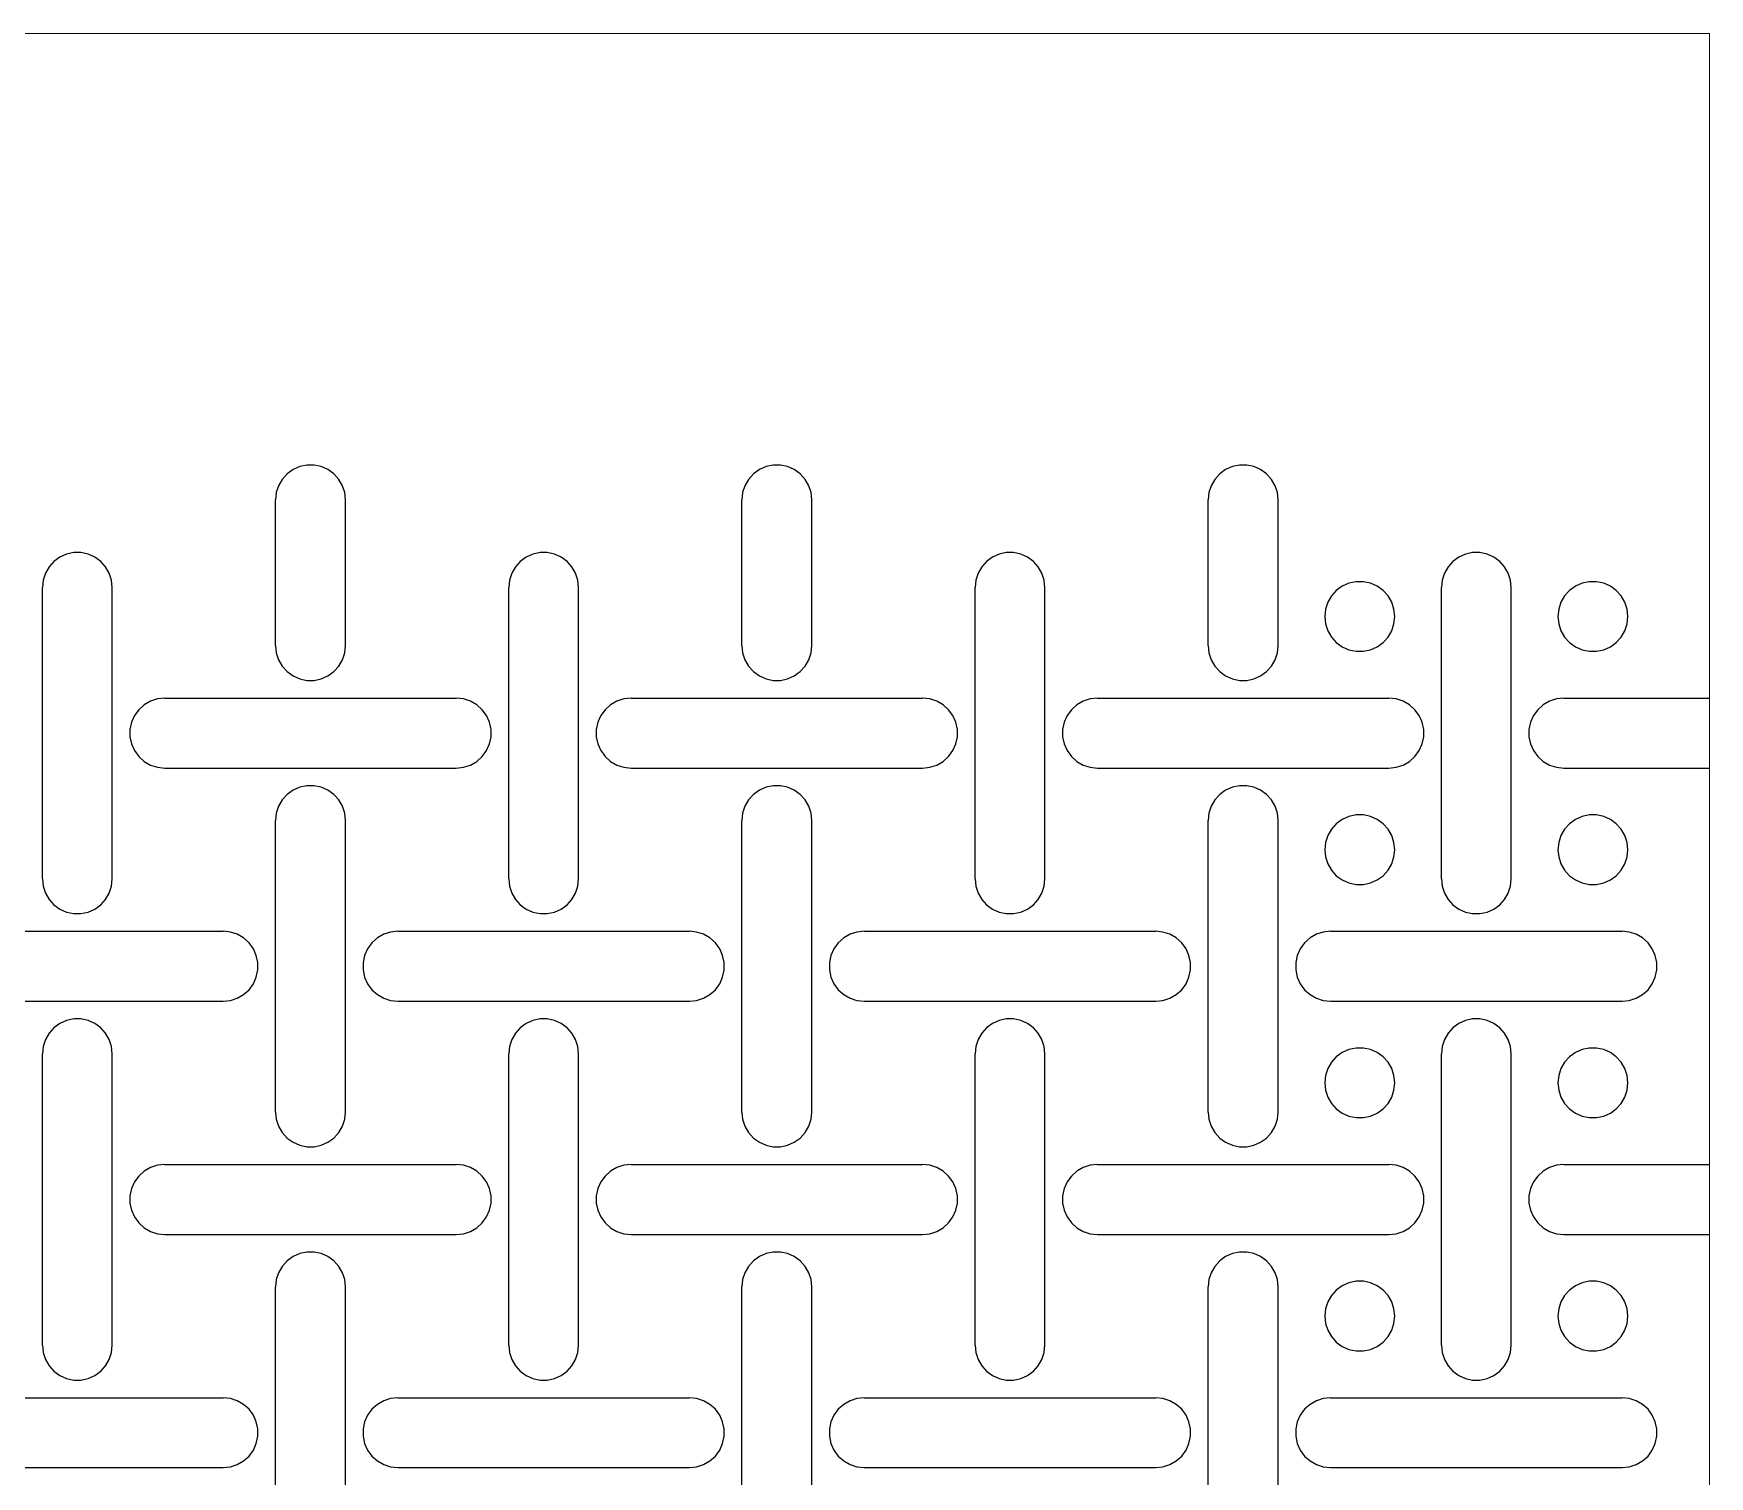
# Model space of a CAD drawing. Header units: metres. Extents: x 0 to 140, y -20 to 220.
# Drawn here: x 68.1 to 140, y 158.1 to 220 of the extents above; entities that cross this region are included whole.
import ezdxf

# ---------------------------------------------------------------- set-up
doc = ezdxf.new("R2010")
doc.units = ezdxf.units.M

msp = doc.modelspace()

# ---------------------------------------------------------------- linework, layer by layer
at = {"lineweight": 0}
for p in [(0, 220), (140, -20)]:
    msp.add_line(p, (140, 220), dxfattribs=at)
for p, q in [((79.25, 201.299), (78.996, 201.115)), ((79.536, 201.427), (79.25, 201.299)), ((79.843, 201.492), (79.536, 201.427)), ((80.157, 201.492), (79.843, 201.492)), ((80.464, 201.427), (80.157, 201.492)), ((80.75, 201.299), (80.464, 201.427)), ((81.004, 201.115), (80.75, 201.299)), ((99.25, 201.299), (98.996, 201.115)), ((99.536, 201.427), (99.25, 201.299)), ((99.843, 201.492), (99.536, 201.427)), ((100.157, 201.492), (99.843, 201.492)), ((100.464, 201.427), (100.157, 201.492)), ((100.75, 201.299), (100.464, 201.427)), ((101.004, 201.115), (100.75, 201.299)), ((119.25, 201.299), (118.996, 201.115)), ((119.536, 201.427), (119.25, 201.299)), ((119.843, 201.492), (119.536, 201.427)), ((120.157, 201.492), (119.843, 201.492)), ((120.464, 201.427), (120.157, 201.492)), ((120.75, 201.299), (120.464, 201.427)), ((121.004, 201.115), (120.75, 201.299)), ((78.63, 200.61), (78.533, 200.312)), ((78.786, 200.882), (78.63, 200.61)), ((78.996, 201.115), (78.786, 200.882)), ((81.214, 200.882), (81.004, 201.115)), ((81.37, 200.61), (81.214, 200.882)), ((81.467, 200.312), (81.37, 200.61)), ((98.63, 200.61), (98.533, 200.312)), ((98.786, 200.882), (98.63, 200.61)), ((98.996, 201.115), (98.786, 200.882)), ((101.214, 200.882), (101.004, 201.115)), ((101.37, 200.61), (101.214, 200.882)), ((101.467, 200.312), (101.37, 200.61)), ((118.63, 200.61), (118.533, 200.312)), ((118.786, 200.882), (118.63, 200.61)), ((118.996, 201.115), (118.786, 200.882)), ((121.214, 200.882), (121.004, 201.115)), ((121.37, 200.61), (121.214, 200.882)), ((121.467, 200.312), (121.37, 200.61)), ((78.533, 200.312), (78.5, 200)), ((78.5, 193.75), (78.5, 200)), ((81.5, 200), (81.467, 200.312)), ((81.5, 193.75), (81.5, 200)), ((98.533, 200.312), (98.5, 200)), ((98.5, 193.75), (98.5, 200)), ((101.5, 200), (101.467, 200.312)), ((101.5, 193.75), (101.5, 200)), ((118.533, 200.312), (118.5, 200)), ((118.5, 193.75), (118.5, 200)), ((121.5, 200), (121.467, 200.312)), ((121.5, 193.75), (121.5, 200)), ((69.536, 197.677), (69.25, 197.549)), ((69.843, 197.742), (69.536, 197.677)), ((70.157, 197.742), (69.843, 197.742)), ((70.464, 197.677), (70.157, 197.742)), ((70.75, 197.549), (70.464, 197.677)), ((89.536, 197.677), (89.25, 197.549)), ((89.843, 197.742), (89.536, 197.677)), ((90.157, 197.742), (89.843, 197.742)), ((90.464, 197.677), (90.157, 197.742)), ((90.75, 197.549), (90.464, 197.677)), ((109.536, 197.677), (109.25, 197.549)), ((109.843, 197.742), (109.536, 197.677)), ((110.157, 197.742), (109.843, 197.742)), ((110.464, 197.677), (110.157, 197.742)), ((110.75, 197.549), (110.464, 197.677)), ((129.536, 197.677), (129.25, 197.549)), ((129.843, 197.742), (129.536, 197.677)), ((130.157, 197.742), (129.843, 197.742)), ((130.464, 197.677), (130.157, 197.742)), ((130.75, 197.549), (130.464, 197.677)), ((68.786, 197.132), (68.63, 196.86)), ((68.996, 197.365), (68.786, 197.132)), ((69.25, 197.549), (68.996, 197.365)), ((71.004, 197.365), (70.75, 197.549)), ((71.214, 197.132), (71.004, 197.365)), ((71.37, 196.86), (71.214, 197.132)), ((88.786, 197.132), (88.63, 196.86)), ((88.996, 197.365), (88.786, 197.132)), ((89.25, 197.549), (88.996, 197.365)), ((91.004, 197.365), (90.75, 197.549)), ((91.214, 197.132), (91.004, 197.365)), ((91.37, 196.86), (91.214, 197.132)), ((108.786, 197.132), (108.63, 196.86)), ((108.996, 197.365), (108.786, 197.132)), ((109.25, 197.549), (108.996, 197.365)), ((111.004, 197.365), (110.75, 197.549)), ((111.214, 197.132), (111.004, 197.365)), ((111.37, 196.86), (111.214, 197.132)), ((128.786, 197.132), (128.63, 196.86)), ((128.996, 197.365), (128.786, 197.132)), ((129.25, 197.549), (128.996, 197.365)), ((131.004, 197.365), (130.75, 197.549)), ((131.214, 197.132), (131.004, 197.365)), ((131.37, 196.86), (131.214, 197.132)), ((68.533, 196.562), (68.5, 196.25)), ((68.5, 183.75), (68.5, 196.25)), ((68.63, 196.86), (68.533, 196.562)), ((71.467, 196.562), (71.37, 196.86)), ((71.5, 196.25), (71.467, 196.562)), ((71.5, 183.75), (71.5, 196.25)), ((88.533, 196.562), (88.5, 196.25)), ((88.5, 183.75), (88.5, 196.25)), ((88.63, 196.86), (88.533, 196.562)), ((91.467, 196.562), (91.37, 196.86)), ((91.5, 196.25), (91.467, 196.562)), ((91.5, 183.75), (91.5, 196.25)), ((108.533, 196.562), (108.5, 196.25)), ((108.5, 183.75), (108.5, 196.25)), ((108.63, 196.86), (108.533, 196.562)), ((111.467, 196.562), (111.37, 196.86)), ((111.5, 196.25), (111.467, 196.562)), ((111.5, 183.75), (111.5, 196.25)), ((124.25, 196.299), (123.996, 196.115)), ((124.536, 196.427), (124.25, 196.299)), ((124.843, 196.492), (124.536, 196.427)), ((125.157, 196.492), (124.843, 196.492)), ((125.464, 196.427), (125.157, 196.492)), ((125.75, 196.299), (125.464, 196.427)), ((126.004, 196.115), (125.75, 196.299)), ((128.533, 196.562), (128.5, 196.25)), ((128.5, 183.75), (128.5, 196.25)), ((128.63, 196.86), (128.533, 196.562)), ((131.467, 196.562), (131.37, 196.86)), ((131.5, 196.25), (131.467, 196.562)), ((131.5, 183.75), (131.5, 196.25)), ((134.25, 196.299), (133.996, 196.115)), ((134.536, 196.427), (134.25, 196.299)), ((134.843, 196.492), (134.536, 196.427)), ((135.157, 196.492), (134.843, 196.492)), ((135.464, 196.427), (135.157, 196.492)), ((135.75, 196.299), (135.464, 196.427)), ((136.004, 196.115), (135.75, 196.299)), ((123.63, 195.61), (123.533, 195.312)), ((123.786, 195.882), (123.63, 195.61)), ((123.996, 196.115), (123.786, 195.882)), ((126.214, 195.882), (126.004, 196.115)), ((126.37, 195.61), (126.214, 195.882)), ((126.467, 195.312), (126.37, 195.61)), ((133.63, 195.61), (133.533, 195.312)), ((133.786, 195.882), (133.63, 195.61)), ((133.996, 196.115), (133.786, 195.882)), ((136.214, 195.882), (136.004, 196.115)), ((136.37, 195.61), (136.214, 195.882)), ((136.467, 195.312), (136.37, 195.61)), ((123.533, 195.312), (123.5, 195)), ((123.5, 195), (123.533, 194.688)), ((126.5, 195), (126.467, 195.312)), ((126.467, 194.688), (126.5, 195)), ((133.533, 195.312), (133.5, 195)), ((133.5, 195), (133.533, 194.688)), ((136.5, 195), (136.467, 195.312)), ((136.467, 194.688), (136.5, 195)), ((123.533, 194.688), (123.63, 194.39)), ((123.63, 194.39), (123.786, 194.118)), ((123.786, 194.118), (123.996, 193.885)), ((126.004, 193.885), (126.214, 194.118)), ((126.214, 194.118), (126.37, 194.39)), ((126.37, 194.39), (126.467, 194.688)), ((133.533, 194.688), (133.63, 194.39)), ((133.63, 194.39), (133.786, 194.118)), ((133.786, 194.118), (133.996, 193.885)), ((136.004, 193.885), (136.214, 194.118)), ((136.214, 194.118), (136.37, 194.39)), ((136.37, 194.39), (136.467, 194.688)), ((78.5, 193.75), (78.533, 193.438)), ((78.533, 193.438), (78.63, 193.14)), ((81.37, 193.14), (81.467, 193.438)), ((81.467, 193.438), (81.5, 193.75)), ((98.5, 193.75), (98.533, 193.438)), ((98.533, 193.438), (98.63, 193.14)), ((101.37, 193.14), (101.467, 193.438)), ((101.467, 193.438), (101.5, 193.75)), ((118.5, 193.75), (118.533, 193.438)), ((118.533, 193.438), (118.63, 193.14)), ((121.37, 193.14), (121.467, 193.438)), ((121.467, 193.438), (121.5, 193.75)), ((123.996, 193.885), (124.25, 193.701)), ((124.25, 193.701), (124.536, 193.573)), ((124.536, 193.573), (124.843, 193.508)), ((124.843, 193.508), (125.157, 193.508)), ((125.157, 193.508), (125.464, 193.573)), ((125.464, 193.573), (125.75, 193.701)), ((125.75, 193.701), (126.004, 193.885)), ((133.996, 193.885), (134.25, 193.701)), ((134.25, 193.701), (134.536, 193.573)), ((134.536, 193.573), (134.843, 193.508)), ((134.843, 193.508), (135.157, 193.508)), ((135.157, 193.508), (135.464, 193.573)), ((135.464, 193.573), (135.75, 193.701)), ((135.75, 193.701), (136.004, 193.885)), ((78.63, 193.14), (78.786, 192.868)), ((78.786, 192.868), (78.996, 192.635)), ((81.004, 192.635), (81.214, 192.868)), ((81.214, 192.868), (81.37, 193.14)), ((98.63, 193.14), (98.786, 192.868)), ((98.786, 192.868), (98.996, 192.635)), ((101.004, 192.635), (101.214, 192.868)), ((101.214, 192.868), (101.37, 193.14)), ((118.63, 193.14), (118.786, 192.868)), ((118.786, 192.868), (118.996, 192.635)), ((121.004, 192.635), (121.214, 192.868)), ((121.214, 192.868), (121.37, 193.14)), ((78.996, 192.635), (79.25, 192.451)), ((79.25, 192.451), (79.536, 192.323)), ((79.536, 192.323), (79.843, 192.258)), ((79.843, 192.258), (80.157, 192.258)), ((80.157, 192.258), (80.464, 192.323)), ((80.464, 192.323), (80.75, 192.451)), ((80.75, 192.451), (81.004, 192.635)), ((98.996, 192.635), (99.25, 192.451)), ((99.25, 192.451), (99.536, 192.323)), ((99.536, 192.323), (99.843, 192.258)), ((99.843, 192.258), (100.157, 192.258)), ((100.157, 192.258), (100.464, 192.323)), ((100.464, 192.323), (100.75, 192.451)), ((100.75, 192.451), (101.004, 192.635)), ((118.996, 192.635), (119.25, 192.451)), ((119.25, 192.451), (119.536, 192.323)), ((119.536, 192.323), (119.843, 192.258)), ((119.843, 192.258), (120.157, 192.258)), ((120.157, 192.258), (120.464, 192.323)), ((120.464, 192.323), (120.75, 192.451)), ((120.75, 192.451), (121.004, 192.635)), ((72.868, 191.214), (72.635, 191.004)), ((73.14, 191.37), (72.868, 191.214)), ((73.438, 191.467), (73.14, 191.37)), ((73.75, 191.5), (73.438, 191.467)), ((73.75, 191.5), (86.25, 191.5)), ((86.562, 191.467), (86.25, 191.5)), ((86.86, 191.37), (86.562, 191.467)), ((87.132, 191.214), (86.86, 191.37)), ((87.365, 191.004), (87.132, 191.214)), ((92.868, 191.214), (92.635, 191.004)), ((93.14, 191.37), (92.868, 191.214)), ((93.438, 191.467), (93.14, 191.37)), ((93.75, 191.5), (93.438, 191.467)), ((93.75, 191.5), (106.25, 191.5)), ((106.562, 191.467), (106.25, 191.5)), ((106.86, 191.37), (106.562, 191.467)), ((107.132, 191.214), (106.86, 191.37)), ((107.365, 191.004), (107.132, 191.214)), ((112.868, 191.214), (112.635, 191.004)), ((113.14, 191.37), (112.868, 191.214)), ((113.438, 191.467), (113.14, 191.37)), ((113.75, 191.5), (113.438, 191.467)), ((113.75, 191.5), (126.25, 191.5)), ((126.562, 191.467), (126.25, 191.5)), ((126.86, 191.37), (126.562, 191.467)), ((127.132, 191.214), (126.86, 191.37)), ((127.365, 191.004), (127.132, 191.214)), ((132.868, 191.214), (132.635, 191.004)), ((133.14, 191.37), (132.868, 191.214)), ((133.438, 191.467), (133.14, 191.37)), ((133.75, 191.5), (133.438, 191.467)), ((133.75, 191.5), (140, 191.5)), ((72.451, 190.75), (72.323, 190.464)), ((72.635, 191.004), (72.451, 190.75)), ((87.549, 190.75), (87.365, 191.004)), ((87.677, 190.464), (87.549, 190.75)), ((92.451, 190.75), (92.323, 190.464)), ((92.635, 191.004), (92.451, 190.75)), ((107.549, 190.75), (107.365, 191.004)), ((107.677, 190.464), (107.549, 190.75)), ((112.451, 190.75), (112.323, 190.464)), ((112.635, 191.004), (112.451, 190.75)), ((127.549, 190.75), (127.365, 191.004)), ((127.677, 190.464), (127.549, 190.75)), ((132.451, 190.75), (132.323, 190.464)), ((132.635, 191.004), (132.451, 190.75)), ((72.323, 190.464), (72.258, 190.157)), ((72.258, 190.157), (72.258, 189.843)), ((72.258, 189.843), (72.323, 189.536)), ((87.742, 190.157), (87.677, 190.464)), ((87.677, 189.536), (87.742, 189.843)), ((87.742, 189.843), (87.742, 190.157)), ((92.323, 190.464), (92.258, 190.157)), ((92.258, 190.157), (92.258, 189.843)), ((92.258, 189.843), (92.323, 189.536)), ((107.742, 190.157), (107.677, 190.464)), ((107.677, 189.536), (107.742, 189.843)), ((107.742, 189.843), (107.742, 190.157)), ((112.323, 190.464), (112.258, 190.157)), ((112.258, 190.157), (112.258, 189.843)), ((112.258, 189.843), (112.323, 189.536)), ((127.742, 190.157), (127.677, 190.464)), ((127.677, 189.536), (127.742, 189.843)), ((127.742, 189.843), (127.742, 190.157)), ((132.323, 190.464), (132.258, 190.157)), ((132.258, 190.157), (132.258, 189.843)), ((132.258, 189.843), (132.323, 189.536)), ((72.323, 189.536), (72.451, 189.25)), ((72.451, 189.25), (72.635, 188.996)), ((87.365, 188.996), (87.549, 189.25)), ((87.549, 189.25), (87.677, 189.536)), ((92.323, 189.536), (92.451, 189.25)), ((92.451, 189.25), (92.635, 188.996)), ((107.365, 188.996), (107.549, 189.25)), ((107.549, 189.25), (107.677, 189.536)), ((112.323, 189.536), (112.451, 189.25)), ((112.451, 189.25), (112.635, 188.996)), ((127.365, 188.996), (127.549, 189.25)), ((127.549, 189.25), (127.677, 189.536)), ((132.323, 189.536), (132.451, 189.25)), ((132.451, 189.25), (132.635, 188.996)), ((72.635, 188.996), (72.868, 188.786)), ((72.868, 188.786), (73.14, 188.63)), ((73.14, 188.63), (73.438, 188.533)), ((73.438, 188.533), (73.75, 188.5)), ((73.75, 188.5), (86.25, 188.5)), ((86.25, 188.5), (86.562, 188.533)), ((86.562, 188.533), (86.86, 188.63)), ((86.86, 188.63), (87.132, 188.786)), ((87.132, 188.786), (87.365, 188.996)), ((92.635, 188.996), (92.868, 188.786)), ((92.868, 188.786), (93.14, 188.63)), ((93.14, 188.63), (93.438, 188.533)), ((93.438, 188.533), (93.75, 188.5)), ((93.75, 188.5), (106.25, 188.5)), ((106.25, 188.5), (106.562, 188.533)), ((106.562, 188.533), (106.86, 188.63)), ((106.86, 188.63), (107.132, 188.786)), ((107.132, 188.786), (107.365, 188.996)), ((112.635, 188.996), (112.868, 188.786)), ((112.868, 188.786), (113.14, 188.63)), ((113.14, 188.63), (113.438, 188.533)), ((113.438, 188.533), (113.75, 188.5)), ((113.75, 188.5), (126.25, 188.5)), ((126.25, 188.5), (126.562, 188.533)), ((126.562, 188.533), (126.86, 188.63)), ((126.86, 188.63), (127.132, 188.786)), ((127.132, 188.786), (127.365, 188.996)), ((132.635, 188.996), (132.868, 188.786)), ((132.868, 188.786), (133.14, 188.63)), ((133.14, 188.63), (133.438, 188.533)), ((133.438, 188.533), (133.75, 188.5)), ((133.75, 188.5), (140, 188.5)), ((79.536, 187.677), (79.25, 187.549)), ((79.843, 187.742), (79.536, 187.677)), ((80.157, 187.742), (79.843, 187.742)), ((80.464, 187.677), (80.157, 187.742)), ((80.75, 187.549), (80.464, 187.677)), ((99.536, 187.677), (99.25, 187.549)), ((99.843, 187.742), (99.536, 187.677)), ((100.157, 187.742), (99.843, 187.742)), ((100.464, 187.677), (100.157, 187.742)), ((100.75, 187.549), (100.464, 187.677)), ((119.536, 187.677), (119.25, 187.549)), ((119.843, 187.742), (119.536, 187.677)), ((120.157, 187.742), (119.843, 187.742)), ((120.464, 187.677), (120.157, 187.742)), ((120.75, 187.549), (120.464, 187.677)), ((78.786, 187.132), (78.63, 186.86)), ((78.996, 187.365), (78.786, 187.132)), ((79.25, 187.549), (78.996, 187.365)), ((81.004, 187.365), (80.75, 187.549)), ((81.214, 187.132), (81.004, 187.365)), ((81.37, 186.86), (81.214, 187.132)), ((98.786, 187.132), (98.63, 186.86)), ((98.996, 187.365), (98.786, 187.132)), ((99.25, 187.549), (98.996, 187.365)), ((101.004, 187.365), (100.75, 187.549)), ((101.214, 187.132), (101.004, 187.365)), ((101.37, 186.86), (101.214, 187.132)), ((118.786, 187.132), (118.63, 186.86)), ((118.996, 187.365), (118.786, 187.132)), ((119.25, 187.549), (118.996, 187.365)), ((121.004, 187.365), (120.75, 187.549)), ((121.214, 187.132), (121.004, 187.365)), ((121.37, 186.86), (121.214, 187.132)), ((78.533, 186.562), (78.5, 186.25)), ((78.5, 173.75), (78.5, 186.25)), ((78.63, 186.86), (78.533, 186.562)), ((81.467, 186.562), (81.37, 186.86)), ((81.5, 186.25), (81.467, 186.562)), ((81.5, 173.75), (81.5, 186.25)), ((98.533, 186.562), (98.5, 186.25)), ((98.5, 173.75), (98.5, 186.25)), ((98.63, 186.86), (98.533, 186.562)), ((101.467, 186.562), (101.37, 186.86)), ((101.5, 186.25), (101.467, 186.562)), ((101.5, 173.75), (101.5, 186.25)), ((118.533, 186.562), (118.5, 186.25)), ((118.5, 173.75), (118.5, 186.25)), ((118.63, 186.86), (118.533, 186.562)), ((121.467, 186.562), (121.37, 186.86)), ((121.5, 186.25), (121.467, 186.562)), ((121.5, 173.75), (121.5, 186.25)), ((124.25, 186.299), (123.996, 186.115)), ((124.536, 186.427), (124.25, 186.299)), ((124.843, 186.492), (124.536, 186.427)), ((125.157, 186.492), (124.843, 186.492)), ((125.464, 186.427), (125.157, 186.492)), ((125.75, 186.299), (125.464, 186.427)), ((126.004, 186.115), (125.75, 186.299)), ((134.25, 186.299), (133.996, 186.115)), ((134.536, 186.427), (134.25, 186.299)), ((134.843, 186.492), (134.536, 186.427)), ((135.157, 186.492), (134.843, 186.492)), ((135.464, 186.427), (135.157, 186.492)), ((135.75, 186.299), (135.464, 186.427)), ((136.004, 186.115), (135.75, 186.299)), ((123.63, 185.61), (123.533, 185.312)), ((123.786, 185.882), (123.63, 185.61)), ((123.996, 186.115), (123.786, 185.882)), ((126.214, 185.882), (126.004, 186.115)), ((126.37, 185.61), (126.214, 185.882)), ((126.467, 185.312), (126.37, 185.61)), ((133.63, 185.61), (133.533, 185.312)), ((133.786, 185.882), (133.63, 185.61)), ((133.996, 186.115), (133.786, 185.882)), ((136.214, 185.882), (136.004, 186.115)), ((136.37, 185.61), (136.214, 185.882)), ((136.467, 185.312), (136.37, 185.61)), ((123.533, 185.312), (123.5, 185)), ((123.5, 185), (123.533, 184.688)), ((126.5, 185), (126.467, 185.312)), ((126.467, 184.688), (126.5, 185)), ((133.533, 185.312), (133.5, 185)), ((133.5, 185), (133.533, 184.688)), ((136.5, 185), (136.467, 185.312)), ((136.467, 184.688), (136.5, 185)), ((123.533, 184.688), (123.63, 184.39)), ((123.63, 184.39), (123.786, 184.118)), ((123.786, 184.118), (123.996, 183.885)), ((126.004, 183.885), (126.214, 184.118)), ((126.214, 184.118), (126.37, 184.39)), ((126.37, 184.39), (126.467, 184.688)), ((133.533, 184.688), (133.63, 184.39)), ((133.63, 184.39), (133.786, 184.118)), ((133.786, 184.118), (133.996, 183.885)), ((136.004, 183.885), (136.214, 184.118)), ((136.214, 184.118), (136.37, 184.39)), ((136.37, 184.39), (136.467, 184.688)), ((68.5, 183.75), (68.533, 183.438)), ((68.533, 183.438), (68.63, 183.14)), ((71.37, 183.14), (71.467, 183.438)), ((71.467, 183.438), (71.5, 183.75)), ((88.5, 183.75), (88.533, 183.438)), ((88.533, 183.438), (88.63, 183.14)), ((91.37, 183.14), (91.467, 183.438)), ((91.467, 183.438), (91.5, 183.75)), ((108.5, 183.75), (108.533, 183.438)), ((108.533, 183.438), (108.63, 183.14)), ((111.37, 183.14), (111.467, 183.438)), ((111.467, 183.438), (111.5, 183.75)), ((123.996, 183.885), (124.25, 183.701)), ((124.25, 183.701), (124.536, 183.573)), ((124.536, 183.573), (124.843, 183.508)), ((124.843, 183.508), (125.157, 183.508)), ((125.157, 183.508), (125.464, 183.573)), ((125.464, 183.573), (125.75, 183.701)), ((125.75, 183.701), (126.004, 183.885)), ((128.5, 183.75), (128.533, 183.438)), ((128.533, 183.438), (128.63, 183.14)), ((131.37, 183.14), (131.467, 183.438)), ((131.467, 183.438), (131.5, 183.75)), ((133.996, 183.885), (134.25, 183.701)), ((134.25, 183.701), (134.536, 183.573)), ((134.536, 183.573), (134.843, 183.508)), ((134.843, 183.508), (135.157, 183.508)), ((135.157, 183.508), (135.464, 183.573)), ((135.464, 183.573), (135.75, 183.701)), ((135.75, 183.701), (136.004, 183.885)), ((68.63, 183.14), (68.786, 182.868)), ((68.786, 182.868), (68.996, 182.635)), ((68.996, 182.635), (69.25, 182.451)), ((70.75, 182.451), (71.004, 182.635)), ((71.004, 182.635), (71.214, 182.868)), ((71.214, 182.868), (71.37, 183.14)), ((88.63, 183.14), (88.786, 182.868)), ((88.786, 182.868), (88.996, 182.635)), ((88.996, 182.635), (89.25, 182.451)), ((90.75, 182.451), (91.004, 182.635)), ((91.004, 182.635), (91.214, 182.868)), ((91.214, 182.868), (91.37, 183.14)), ((108.63, 183.14), (108.786, 182.868)), ((108.786, 182.868), (108.996, 182.635)), ((108.996, 182.635), (109.25, 182.451)), ((110.75, 182.451), (111.004, 182.635)), ((111.004, 182.635), (111.214, 182.868)), ((111.214, 182.868), (111.37, 183.14)), ((128.63, 183.14), (128.786, 182.868)), ((128.786, 182.868), (128.996, 182.635)), ((128.996, 182.635), (129.25, 182.451)), ((130.75, 182.451), (131.004, 182.635)), ((131.004, 182.635), (131.214, 182.868)), ((131.214, 182.868), (131.37, 183.14)), ((69.25, 182.451), (69.536, 182.323)), ((69.536, 182.323), (69.843, 182.258)), ((69.843, 182.258), (70.157, 182.258)), ((70.157, 182.258), (70.464, 182.323)), ((70.464, 182.323), (70.75, 182.451)), ((89.25, 182.451), (89.536, 182.323)), ((89.536, 182.323), (89.843, 182.258)), ((89.843, 182.258), (90.157, 182.258)), ((90.157, 182.258), (90.464, 182.323)), ((90.464, 182.323), (90.75, 182.451)), ((109.25, 182.451), (109.536, 182.323)), ((109.536, 182.323), (109.843, 182.258)), ((109.843, 182.258), (110.157, 182.258)), ((110.157, 182.258), (110.464, 182.323)), ((110.464, 182.323), (110.75, 182.451)), ((129.25, 182.451), (129.536, 182.323)), ((129.536, 182.323), (129.843, 182.258)), ((129.843, 182.258), (130.157, 182.258)), ((130.157, 182.258), (130.464, 182.323)), ((130.464, 182.323), (130.75, 182.451)), ((63.75, 181.5), (76.25, 181.5)), ((76.562, 181.467), (76.25, 181.5)), ((76.86, 181.37), (76.562, 181.467)), ((77.132, 181.214), (76.86, 181.37)), ((77.365, 181.004), (77.132, 181.214)), ((82.868, 181.214), (82.635, 181.004)), ((83.14, 181.37), (82.868, 181.214)), ((83.438, 181.467), (83.14, 181.37)), ((83.75, 181.5), (83.438, 181.467)), ((83.75, 181.5), (96.25, 181.5)), ((96.562, 181.467), (96.25, 181.5)), ((96.86, 181.37), (96.562, 181.467)), ((97.132, 181.214), (96.86, 181.37)), ((97.365, 181.004), (97.132, 181.214)), ((102.868, 181.214), (102.635, 181.004)), ((103.14, 181.37), (102.868, 181.214)), ((103.438, 181.467), (103.14, 181.37)), ((103.75, 181.5), (103.438, 181.467)), ((103.75, 181.5), (116.25, 181.5)), ((116.562, 181.467), (116.25, 181.5)), ((116.86, 181.37), (116.562, 181.467)), ((117.132, 181.214), (116.86, 181.37)), ((117.365, 181.004), (117.132, 181.214)), ((122.868, 181.214), (122.635, 181.004)), ((123.14, 181.37), (122.868, 181.214)), ((123.438, 181.467), (123.14, 181.37)), ((123.75, 181.5), (123.438, 181.467)), ((123.75, 181.5), (136.25, 181.5)), ((136.562, 181.467), (136.25, 181.5)), ((136.86, 181.37), (136.562, 181.467)), ((137.132, 181.214), (136.86, 181.37)), ((137.365, 181.004), (137.132, 181.214)), ((77.549, 180.75), (77.365, 181.004)), ((77.677, 180.464), (77.549, 180.75)), ((77.742, 180.157), (77.677, 180.464)), ((82.323, 180.464), (82.258, 180.157)), ((82.451, 180.75), (82.323, 180.464)), ((82.635, 181.004), (82.451, 180.75)), ((97.549, 180.75), (97.365, 181.004)), ((97.677, 180.464), (97.549, 180.75)), ((97.742, 180.157), (97.677, 180.464)), ((102.323, 180.464), (102.258, 180.157)), ((102.451, 180.75), (102.323, 180.464)), ((102.635, 181.004), (102.451, 180.75)), ((117.549, 180.75), (117.365, 181.004)), ((117.677, 180.464), (117.549, 180.75)), ((117.742, 180.157), (117.677, 180.464)), ((122.323, 180.464), (122.258, 180.157)), ((122.451, 180.75), (122.323, 180.464)), ((122.635, 181.004), (122.451, 180.75)), ((137.549, 180.75), (137.365, 181.004)), ((137.677, 180.464), (137.549, 180.75)), ((137.742, 180.157), (137.677, 180.464)), ((77.677, 179.536), (77.742, 179.843)), ((77.742, 179.843), (77.742, 180.157)), ((82.258, 180.157), (82.258, 179.843)), ((82.258, 179.843), (82.323, 179.536)), ((97.677, 179.536), (97.742, 179.843)), ((97.742, 179.843), (97.742, 180.157)), ((102.258, 180.157), (102.258, 179.843)), ((102.258, 179.843), (102.323, 179.536)), ((117.677, 179.536), (117.742, 179.843)), ((117.742, 179.843), (117.742, 180.157)), ((122.258, 180.157), (122.258, 179.843)), ((122.258, 179.843), (122.323, 179.536)), ((137.677, 179.536), (137.742, 179.843)), ((137.742, 179.843), (137.742, 180.157)), ((77.132, 178.786), (77.365, 178.996)), ((77.365, 178.996), (77.549, 179.25)), ((77.549, 179.25), (77.677, 179.536)), ((82.323, 179.536), (82.451, 179.25)), ((82.451, 179.25), (82.635, 178.996)), ((82.635, 178.996), (82.868, 178.786)), ((97.132, 178.786), (97.365, 178.996)), ((97.365, 178.996), (97.549, 179.25)), ((97.549, 179.25), (97.677, 179.536)), ((102.323, 179.536), (102.451, 179.25)), ((102.451, 179.25), (102.635, 178.996)), ((102.635, 178.996), (102.868, 178.786)), ((117.132, 178.786), (117.365, 178.996)), ((117.365, 178.996), (117.549, 179.25)), ((117.549, 179.25), (117.677, 179.536)), ((122.323, 179.536), (122.451, 179.25)), ((122.451, 179.25), (122.635, 178.996)), ((122.635, 178.996), (122.868, 178.786)), ((137.132, 178.786), (137.365, 178.996)), ((137.365, 178.996), (137.549, 179.25)), ((137.549, 179.25), (137.677, 179.536)), ((63.75, 178.5), (76.25, 178.5)), ((76.25, 178.5), (76.562, 178.533)), ((76.562, 178.533), (76.86, 178.63)), ((76.86, 178.63), (77.132, 178.786)), ((82.868, 178.786), (83.14, 178.63)), ((83.14, 178.63), (83.438, 178.533)), ((83.438, 178.533), (83.75, 178.5)), ((83.75, 178.5), (96.25, 178.5)), ((96.25, 178.5), (96.562, 178.533)), ((96.562, 178.533), (96.86, 178.63)), ((96.86, 178.63), (97.132, 178.786)), ((102.868, 178.786), (103.14, 178.63)), ((103.14, 178.63), (103.438, 178.533)), ((103.438, 178.533), (103.75, 178.5)), ((103.75, 178.5), (116.25, 178.5)), ((116.25, 178.5), (116.562, 178.533)), ((116.562, 178.533), (116.86, 178.63)), ((116.86, 178.63), (117.132, 178.786)), ((122.868, 178.786), (123.14, 178.63)), ((123.14, 178.63), (123.438, 178.533)), ((123.438, 178.533), (123.75, 178.5)), ((123.75, 178.5), (136.25, 178.5)), ((136.25, 178.5), (136.562, 178.533)), ((136.562, 178.533), (136.86, 178.63)), ((136.86, 178.63), (137.132, 178.786)), ((69.25, 177.549), (68.996, 177.365)), ((69.536, 177.677), (69.25, 177.549)), ((69.843, 177.742), (69.536, 177.677)), ((70.157, 177.742), (69.843, 177.742)), ((70.464, 177.677), (70.157, 177.742)), ((70.75, 177.549), (70.464, 177.677)), ((71.004, 177.365), (70.75, 177.549)), ((89.25, 177.549), (88.996, 177.365)), ((89.536, 177.677), (89.25, 177.549)), ((89.843, 177.742), (89.536, 177.677)), ((90.157, 177.742), (89.843, 177.742)), ((90.464, 177.677), (90.157, 177.742)), ((90.75, 177.549), (90.464, 177.677)), ((91.004, 177.365), (90.75, 177.549)), ((109.25, 177.549), (108.996, 177.365)), ((109.536, 177.677), (109.25, 177.549)), ((109.843, 177.742), (109.536, 177.677)), ((110.157, 177.742), (109.843, 177.742)), ((110.464, 177.677), (110.157, 177.742)), ((110.75, 177.549), (110.464, 177.677)), ((111.004, 177.365), (110.75, 177.549)), ((129.25, 177.549), (128.996, 177.365)), ((129.536, 177.677), (129.25, 177.549)), ((129.843, 177.742), (129.536, 177.677)), ((130.157, 177.742), (129.843, 177.742)), ((130.464, 177.677), (130.157, 177.742)), ((130.75, 177.549), (130.464, 177.677)), ((131.004, 177.365), (130.75, 177.549)), ((68.63, 176.86), (68.533, 176.562)), ((68.786, 177.132), (68.63, 176.86)), ((68.996, 177.365), (68.786, 177.132)), ((71.214, 177.132), (71.004, 177.365)), ((71.37, 176.86), (71.214, 177.132)), ((71.467, 176.562), (71.37, 176.86)), ((88.63, 176.86), (88.533, 176.562)), ((88.786, 177.132), (88.63, 176.86)), ((88.996, 177.365), (88.786, 177.132)), ((91.214, 177.132), (91.004, 177.365)), ((91.37, 176.86), (91.214, 177.132)), ((91.467, 176.562), (91.37, 176.86)), ((108.63, 176.86), (108.533, 176.562)), ((108.786, 177.132), (108.63, 176.86)), ((108.996, 177.365), (108.786, 177.132)), ((111.214, 177.132), (111.004, 177.365)), ((111.37, 176.86), (111.214, 177.132)), ((111.467, 176.562), (111.37, 176.86)), ((128.63, 176.86), (128.533, 176.562)), ((128.786, 177.132), (128.63, 176.86)), ((128.996, 177.365), (128.786, 177.132)), ((131.214, 177.132), (131.004, 177.365)), ((131.37, 176.86), (131.214, 177.132)), ((131.467, 176.562), (131.37, 176.86)), ((68.533, 176.562), (68.5, 176.25)), ((68.5, 163.75), (68.5, 176.25)), ((71.5, 176.25), (71.467, 176.562)), ((71.5, 163.75), (71.5, 176.25)), ((88.533, 176.562), (88.5, 176.25)), ((88.5, 163.75), (88.5, 176.25)), ((91.5, 176.25), (91.467, 176.562)), ((91.5, 163.75), (91.5, 176.25)), ((108.533, 176.562), (108.5, 176.25)), ((108.5, 163.75), (108.5, 176.25)), ((111.5, 176.25), (111.467, 176.562)), ((111.5, 163.75), (111.5, 176.25)), ((123.996, 176.115), (123.786, 175.882)), ((124.25, 176.299), (123.996, 176.115)), ((124.536, 176.427), (124.25, 176.299)), ((124.843, 176.492), (124.536, 176.427)), ((125.157, 176.492), (124.843, 176.492)), ((125.464, 176.427), (125.157, 176.492)), ((125.75, 176.299), (125.464, 176.427)), ((126.004, 176.115), (125.75, 176.299)), ((126.214, 175.882), (126.004, 176.115)), ((128.533, 176.562), (128.5, 176.25)), ((128.5, 163.75), (128.5, 176.25)), ((131.5, 176.25), (131.467, 176.562)), ((131.5, 163.75), (131.5, 176.25)), ((133.996, 176.115), (133.786, 175.882)), ((134.25, 176.299), (133.996, 176.115)), ((134.536, 176.427), (134.25, 176.299)), ((134.843, 176.492), (134.536, 176.427)), ((135.157, 176.492), (134.843, 176.492)), ((135.464, 176.427), (135.157, 176.492)), ((135.75, 176.299), (135.464, 176.427)), ((136.004, 176.115), (135.75, 176.299)), ((136.214, 175.882), (136.004, 176.115)), ((123.63, 175.61), (123.533, 175.312)), ((123.786, 175.882), (123.63, 175.61)), ((126.37, 175.61), (126.214, 175.882)), ((126.467, 175.312), (126.37, 175.61)), ((133.63, 175.61), (133.533, 175.312)), ((133.786, 175.882), (133.63, 175.61)), ((136.37, 175.61), (136.214, 175.882)), ((136.467, 175.312), (136.37, 175.61)), ((123.533, 175.312), (123.5, 175)), ((123.5, 175), (123.533, 174.688)), ((123.533, 174.688), (123.63, 174.39)), ((126.37, 174.39), (126.467, 174.688)), ((126.5, 175), (126.467, 175.312)), ((126.467, 174.688), (126.5, 175)), ((133.533, 175.312), (133.5, 175)), ((133.5, 175), (133.533, 174.688)), ((133.533, 174.688), (133.63, 174.39)), ((136.37, 174.39), (136.467, 174.688)), ((136.5, 175), (136.467, 175.312)), ((136.467, 174.688), (136.5, 175)), ((123.63, 174.39), (123.786, 174.118)), ((123.786, 174.118), (123.996, 173.885)), ((126.004, 173.885), (126.214, 174.118)), ((126.214, 174.118), (126.37, 174.39)), ((133.63, 174.39), (133.786, 174.118)), ((133.786, 174.118), (133.996, 173.885)), ((136.004, 173.885), (136.214, 174.118)), ((136.214, 174.118), (136.37, 174.39)), ((78.5, 173.75), (78.533, 173.438)), ((78.533, 173.438), (78.63, 173.14)), ((81.37, 173.14), (81.467, 173.438)), ((81.467, 173.438), (81.5, 173.75)), ((98.5, 173.75), (98.533, 173.438)), ((98.533, 173.438), (98.63, 173.14)), ((101.37, 173.14), (101.467, 173.438)), ((101.467, 173.438), (101.5, 173.75)), ((118.5, 173.75), (118.533, 173.438)), ((118.533, 173.438), (118.63, 173.14)), ((121.37, 173.14), (121.467, 173.438)), ((121.467, 173.438), (121.5, 173.75)), ((123.996, 173.885), (124.25, 173.701)), ((124.25, 173.701), (124.536, 173.573)), ((124.536, 173.573), (124.843, 173.508)), ((124.843, 173.508), (125.157, 173.508)), ((125.157, 173.508), (125.464, 173.573)), ((125.464, 173.573), (125.75, 173.701)), ((125.75, 173.701), (126.004, 173.885)), ((133.996, 173.885), (134.25, 173.701)), ((134.25, 173.701), (134.536, 173.573)), ((134.536, 173.573), (134.843, 173.508)), ((134.843, 173.508), (135.157, 173.508)), ((135.157, 173.508), (135.464, 173.573)), ((135.464, 173.573), (135.75, 173.701)), ((135.75, 173.701), (136.004, 173.885)), ((78.63, 173.14), (78.786, 172.868)), ((78.786, 172.868), (78.996, 172.635)), ((78.996, 172.635), (79.25, 172.451)), ((80.75, 172.451), (81.004, 172.635)), ((81.004, 172.635), (81.214, 172.868)), ((81.214, 172.868), (81.37, 173.14)), ((98.63, 173.14), (98.786, 172.868)), ((98.786, 172.868), (98.996, 172.635)), ((98.996, 172.635), (99.25, 172.451)), ((100.75, 172.451), (101.004, 172.635)), ((101.004, 172.635), (101.214, 172.868)), ((101.214, 172.868), (101.37, 173.14)), ((118.63, 173.14), (118.786, 172.868)), ((118.786, 172.868), (118.996, 172.635)), ((118.996, 172.635), (119.25, 172.451)), ((120.75, 172.451), (121.004, 172.635)), ((121.004, 172.635), (121.214, 172.868)), ((121.214, 172.868), (121.37, 173.14)), ((79.25, 172.451), (79.536, 172.323)), ((79.536, 172.323), (79.843, 172.258)), ((79.843, 172.258), (80.157, 172.258)), ((80.157, 172.258), (80.464, 172.323)), ((80.464, 172.323), (80.75, 172.451)), ((99.25, 172.451), (99.536, 172.323)), ((99.536, 172.323), (99.843, 172.258)), ((99.843, 172.258), (100.157, 172.258)), ((100.157, 172.258), (100.464, 172.323)), ((100.464, 172.323), (100.75, 172.451)), ((119.25, 172.451), (119.536, 172.323)), ((119.536, 172.323), (119.843, 172.258)), ((119.843, 172.258), (120.157, 172.258)), ((120.157, 172.258), (120.464, 172.323)), ((120.464, 172.323), (120.75, 172.451)), ((72.868, 171.214), (72.635, 171.004)), ((73.14, 171.37), (72.868, 171.214)), ((73.438, 171.467), (73.14, 171.37)), ((73.75, 171.5), (73.438, 171.467)), ((73.75, 171.5), (86.25, 171.5)), ((86.562, 171.467), (86.25, 171.5)), ((86.86, 171.37), (86.562, 171.467)), ((87.132, 171.214), (86.86, 171.37)), ((87.365, 171.004), (87.132, 171.214)), ((92.868, 171.214), (92.635, 171.004)), ((93.14, 171.37), (92.868, 171.214)), ((93.438, 171.467), (93.14, 171.37)), ((93.75, 171.5), (93.438, 171.467)), ((93.75, 171.5), (106.25, 171.5)), ((106.562, 171.467), (106.25, 171.5)), ((106.86, 171.37), (106.562, 171.467)), ((107.132, 171.214), (106.86, 171.37)), ((107.365, 171.004), (107.132, 171.214)), ((112.868, 171.214), (112.635, 171.004)), ((113.14, 171.37), (112.868, 171.214)), ((113.438, 171.467), (113.14, 171.37)), ((113.75, 171.5), (113.438, 171.467)), ((113.75, 171.5), (126.25, 171.5)), ((126.562, 171.467), (126.25, 171.5)), ((126.86, 171.37), (126.562, 171.467)), ((127.132, 171.214), (126.86, 171.37)), ((127.365, 171.004), (127.132, 171.214)), ((132.868, 171.214), (132.635, 171.004)), ((133.14, 171.37), (132.868, 171.214)), ((133.438, 171.467), (133.14, 171.37)), ((133.75, 171.5), (133.438, 171.467)), ((133.75, 171.5), (140, 171.5)), ((72.323, 170.464), (72.258, 170.157)), ((72.451, 170.75), (72.323, 170.464)), ((72.635, 171.004), (72.451, 170.75)), ((87.549, 170.75), (87.365, 171.004)), ((87.677, 170.464), (87.549, 170.75)), ((87.742, 170.157), (87.677, 170.464)), ((92.323, 170.464), (92.258, 170.157)), ((92.451, 170.75), (92.323, 170.464)), ((92.635, 171.004), (92.451, 170.75)), ((107.549, 170.75), (107.365, 171.004)), ((107.677, 170.464), (107.549, 170.75)), ((107.742, 170.157), (107.677, 170.464)), ((112.323, 170.464), (112.258, 170.157)), ((112.451, 170.75), (112.323, 170.464)), ((112.635, 171.004), (112.451, 170.75)), ((127.549, 170.75), (127.365, 171.004)), ((127.677, 170.464), (127.549, 170.75)), ((127.742, 170.157), (127.677, 170.464)), ((132.323, 170.464), (132.258, 170.157)), ((132.451, 170.75), (132.323, 170.464)), ((132.635, 171.004), (132.451, 170.75)), ((72.258, 170.157), (72.258, 169.843)), ((72.258, 169.843), (72.323, 169.536)), ((87.677, 169.536), (87.742, 169.843)), ((87.742, 169.843), (87.742, 170.157)), ((92.258, 170.157), (92.258, 169.843)), ((92.258, 169.843), (92.323, 169.536)), ((107.677, 169.536), (107.742, 169.843)), ((107.742, 169.843), (107.742, 170.157)), ((112.258, 170.157), (112.258, 169.843)), ((112.258, 169.843), (112.323, 169.536)), ((127.677, 169.536), (127.742, 169.843)), ((127.742, 169.843), (127.742, 170.157)), ((132.258, 170.157), (132.258, 169.843)), ((132.258, 169.843), (132.323, 169.536)), ((72.323, 169.536), (72.451, 169.25)), ((72.451, 169.25), (72.635, 168.996)), ((72.635, 168.996), (72.868, 168.786)), ((87.132, 168.786), (87.365, 168.996)), ((87.365, 168.996), (87.549, 169.25)), ((87.549, 169.25), (87.677, 169.536)), ((92.323, 169.536), (92.451, 169.25)), ((92.451, 169.25), (92.635, 168.996)), ((92.635, 168.996), (92.868, 168.786)), ((107.132, 168.786), (107.365, 168.996)), ((107.365, 168.996), (107.549, 169.25)), ((107.549, 169.25), (107.677, 169.536)), ((112.323, 169.536), (112.451, 169.25)), ((112.451, 169.25), (112.635, 168.996)), ((112.635, 168.996), (112.868, 168.786)), ((127.132, 168.786), (127.365, 168.996)), ((127.365, 168.996), (127.549, 169.25)), ((127.549, 169.25), (127.677, 169.536)), ((132.323, 169.536), (132.451, 169.25)), ((132.451, 169.25), (132.635, 168.996)), ((132.635, 168.996), (132.868, 168.786)), ((72.868, 168.786), (73.14, 168.63)), ((73.14, 168.63), (73.438, 168.533)), ((73.438, 168.533), (73.75, 168.5)), ((73.75, 168.5), (86.25, 168.5)), ((86.25, 168.5), (86.562, 168.533)), ((86.562, 168.533), (86.86, 168.63)), ((86.86, 168.63), (87.132, 168.786)), ((92.868, 168.786), (93.14, 168.63)), ((93.14, 168.63), (93.438, 168.533)), ((93.438, 168.533), (93.75, 168.5)), ((93.75, 168.5), (106.25, 168.5)), ((106.25, 168.5), (106.562, 168.533)), ((106.562, 168.533), (106.86, 168.63)), ((106.86, 168.63), (107.132, 168.786)), ((112.868, 168.786), (113.14, 168.63)), ((113.14, 168.63), (113.438, 168.533)), ((113.438, 168.533), (113.75, 168.5)), ((113.75, 168.5), (126.25, 168.5)), ((126.25, 168.5), (126.562, 168.533)), ((126.562, 168.533), (126.86, 168.63)), ((126.86, 168.63), (127.132, 168.786)), ((132.868, 168.786), (133.14, 168.63)), ((133.14, 168.63), (133.438, 168.533)), ((133.438, 168.533), (133.75, 168.5)), ((133.75, 168.5), (140, 168.5)), ((79.25, 167.549), (78.996, 167.365)), ((79.536, 167.677), (79.25, 167.549)), ((79.843, 167.742), (79.536, 167.677)), ((80.157, 167.742), (79.843, 167.742)), ((80.464, 167.677), (80.157, 167.742)), ((80.75, 167.549), (80.464, 167.677)), ((81.004, 167.365), (80.75, 167.549)), ((99.25, 167.549), (98.996, 167.365)), ((99.536, 167.677), (99.25, 167.549)), ((99.843, 167.742), (99.536, 167.677)), ((100.157, 167.742), (99.843, 167.742)), ((100.464, 167.677), (100.157, 167.742)), ((100.75, 167.549), (100.464, 167.677)), ((101.004, 167.365), (100.75, 167.549)), ((119.25, 167.549), (118.996, 167.365)), ((119.536, 167.677), (119.25, 167.549)), ((119.843, 167.742), (119.536, 167.677)), ((120.157, 167.742), (119.843, 167.742)), ((120.464, 167.677), (120.157, 167.742)), ((120.75, 167.549), (120.464, 167.677)), ((121.004, 167.365), (120.75, 167.549)), ((78.63, 166.86), (78.533, 166.562)), ((78.786, 167.132), (78.63, 166.86)), ((78.996, 167.365), (78.786, 167.132)), ((81.214, 167.132), (81.004, 167.365)), ((81.37, 166.86), (81.214, 167.132)), ((81.467, 166.562), (81.37, 166.86)), ((98.63, 166.86), (98.533, 166.562)), ((98.786, 167.132), (98.63, 166.86)), ((98.996, 167.365), (98.786, 167.132)), ((101.214, 167.132), (101.004, 167.365)), ((101.37, 166.86), (101.214, 167.132)), ((101.467, 166.562), (101.37, 166.86)), ((118.63, 166.86), (118.533, 166.562)), ((118.786, 167.132), (118.63, 166.86)), ((118.996, 167.365), (118.786, 167.132)), ((121.214, 167.132), (121.004, 167.365)), ((121.37, 166.86), (121.214, 167.132)), ((121.467, 166.562), (121.37, 166.86)), ((78.533, 166.562), (78.5, 166.25)), ((78.5, 153.75), (78.5, 166.25)), ((81.5, 166.25), (81.467, 166.562)), ((81.5, 153.75), (81.5, 166.25)), ((98.533, 166.562), (98.5, 166.25)), ((98.5, 153.75), (98.5, 166.25)), ((101.5, 166.25), (101.467, 166.562)), ((101.5, 153.75), (101.5, 166.25)), ((118.533, 166.562), (118.5, 166.25)), ((118.5, 153.75), (118.5, 166.25)), ((121.5, 166.25), (121.467, 166.562)), ((121.5, 153.75), (121.5, 166.25)), ((123.996, 166.115), (123.786, 165.882)), ((124.25, 166.299), (123.996, 166.115)), ((124.536, 166.427), (124.25, 166.299)), ((124.843, 166.492), (124.536, 166.427)), ((125.157, 166.492), (124.843, 166.492)), ((125.464, 166.427), (125.157, 166.492)), ((125.75, 166.299), (125.464, 166.427)), ((126.004, 166.115), (125.75, 166.299)), ((126.214, 165.882), (126.004, 166.115)), ((133.996, 166.115), (133.786, 165.882)), ((134.25, 166.299), (133.996, 166.115)), ((134.536, 166.427), (134.25, 166.299)), ((134.843, 166.492), (134.536, 166.427)), ((135.157, 166.492), (134.843, 166.492)), ((135.464, 166.427), (135.157, 166.492)), ((135.75, 166.299), (135.464, 166.427)), ((136.004, 166.115), (135.75, 166.299)), ((136.214, 165.882), (136.004, 166.115)), ((123.63, 165.61), (123.533, 165.312)), ((123.786, 165.882), (123.63, 165.61)), ((126.37, 165.61), (126.214, 165.882)), ((126.467, 165.312), (126.37, 165.61)), ((133.63, 165.61), (133.533, 165.312)), ((133.786, 165.882), (133.63, 165.61)), ((136.37, 165.61), (136.214, 165.882)), ((136.467, 165.312), (136.37, 165.61)), ((123.533, 165.312), (123.5, 165)), ((123.5, 165), (123.533, 164.688)), ((123.533, 164.688), (123.63, 164.39)), ((126.37, 164.39), (126.467, 164.688)), ((126.5, 165), (126.467, 165.312)), ((126.467, 164.688), (126.5, 165)), ((133.533, 165.312), (133.5, 165)), ((133.5, 165), (133.533, 164.688)), ((133.533, 164.688), (133.63, 164.39)), ((136.37, 164.39), (136.467, 164.688)), ((136.5, 165), (136.467, 165.312)), ((136.467, 164.688), (136.5, 165)), ((123.63, 164.39), (123.786, 164.118)), ((123.786, 164.118), (123.996, 163.885)), ((123.996, 163.885), (124.25, 163.701)), ((125.75, 163.701), (126.004, 163.885)), ((126.004, 163.885), (126.214, 164.118)), ((126.214, 164.118), (126.37, 164.39)), ((133.63, 164.39), (133.786, 164.118)), ((133.786, 164.118), (133.996, 163.885)), ((133.996, 163.885), (134.25, 163.701)), ((135.75, 163.701), (136.004, 163.885)), ((136.004, 163.885), (136.214, 164.118)), ((136.214, 164.118), (136.37, 164.39)), ((68.5, 163.75), (68.533, 163.438)), ((68.533, 163.438), (68.63, 163.14)), ((71.37, 163.14), (71.467, 163.438)), ((71.467, 163.438), (71.5, 163.75)), ((88.5, 163.75), (88.533, 163.438)), ((88.533, 163.438), (88.63, 163.14)), ((91.37, 163.14), (91.467, 163.438)), ((91.467, 163.438), (91.5, 163.75)), ((108.5, 163.75), (108.533, 163.438)), ((108.533, 163.438), (108.63, 163.14)), ((111.37, 163.14), (111.467, 163.438)), ((111.467, 163.438), (111.5, 163.75)), ((124.25, 163.701), (124.536, 163.573)), ((124.536, 163.573), (124.843, 163.508)), ((124.843, 163.508), (125.157, 163.508)), ((125.157, 163.508), (125.464, 163.573)), ((125.464, 163.573), (125.75, 163.701)), ((128.5, 163.75), (128.533, 163.438)), ((128.533, 163.438), (128.63, 163.14)), ((131.37, 163.14), (131.467, 163.438)), ((131.467, 163.438), (131.5, 163.75)), ((134.25, 163.701), (134.536, 163.573)), ((134.536, 163.573), (134.843, 163.508)), ((134.843, 163.508), (135.157, 163.508)), ((135.157, 163.508), (135.464, 163.573)), ((135.464, 163.573), (135.75, 163.701)), ((68.63, 163.14), (68.786, 162.868)), ((68.786, 162.868), (68.996, 162.635)), ((68.996, 162.635), (69.25, 162.451)), ((69.25, 162.451), (69.536, 162.323)), ((70.464, 162.323), (70.75, 162.451)), ((70.75, 162.451), (71.004, 162.635)), ((71.004, 162.635), (71.214, 162.868)), ((71.214, 162.868), (71.37, 163.14)), ((88.63, 163.14), (88.786, 162.868)), ((88.786, 162.868), (88.996, 162.635)), ((88.996, 162.635), (89.25, 162.451)), ((89.25, 162.451), (89.536, 162.323)), ((90.464, 162.323), (90.75, 162.451)), ((90.75, 162.451), (91.004, 162.635)), ((91.004, 162.635), (91.214, 162.868)), ((91.214, 162.868), (91.37, 163.14)), ((108.63, 163.14), (108.786, 162.868)), ((108.786, 162.868), (108.996, 162.635)), ((108.996, 162.635), (109.25, 162.451)), ((109.25, 162.451), (109.536, 162.323)), ((110.464, 162.323), (110.75, 162.451)), ((110.75, 162.451), (111.004, 162.635)), ((111.004, 162.635), (111.214, 162.868)), ((111.214, 162.868), (111.37, 163.14)), ((128.63, 163.14), (128.786, 162.868)), ((128.786, 162.868), (128.996, 162.635)), ((128.996, 162.635), (129.25, 162.451)), ((129.25, 162.451), (129.536, 162.323)), ((130.464, 162.323), (130.75, 162.451)), ((130.75, 162.451), (131.004, 162.635)), ((131.004, 162.635), (131.214, 162.868)), ((131.214, 162.868), (131.37, 163.14)), ((69.536, 162.323), (69.843, 162.258)), ((69.843, 162.258), (70.157, 162.258)), ((70.157, 162.258), (70.464, 162.323)), ((89.536, 162.323), (89.843, 162.258)), ((89.843, 162.258), (90.157, 162.258)), ((90.157, 162.258), (90.464, 162.323)), ((109.536, 162.323), (109.843, 162.258)), ((109.843, 162.258), (110.157, 162.258)), ((110.157, 162.258), (110.464, 162.323)), ((129.536, 162.323), (129.843, 162.258)), ((129.843, 162.258), (130.157, 162.258)), ((130.157, 162.258), (130.464, 162.323)), ((63.75, 161.5), (76.25, 161.5)), ((76.562, 161.467), (76.25, 161.5)), ((76.86, 161.37), (76.562, 161.467)), ((77.132, 161.214), (76.86, 161.37)), ((77.365, 161.004), (77.132, 161.214)), ((82.868, 161.214), (82.635, 161.004)), ((83.14, 161.37), (82.868, 161.214)), ((83.438, 161.467), (83.14, 161.37)), ((83.75, 161.5), (83.438, 161.467)), ((83.75, 161.5), (96.25, 161.5)), ((96.562, 161.467), (96.25, 161.5)), ((96.86, 161.37), (96.562, 161.467)), ((97.132, 161.214), (96.86, 161.37)), ((97.365, 161.004), (97.132, 161.214)), ((102.868, 161.214), (102.635, 161.004)), ((103.14, 161.37), (102.868, 161.214)), ((103.438, 161.467), (103.14, 161.37)), ((103.75, 161.5), (103.438, 161.467)), ((103.75, 161.5), (116.25, 161.5)), ((116.562, 161.467), (116.25, 161.5)), ((116.86, 161.37), (116.562, 161.467)), ((117.132, 161.214), (116.86, 161.37)), ((117.365, 161.004), (117.132, 161.214)), ((122.868, 161.214), (122.635, 161.004)), ((123.14, 161.37), (122.868, 161.214)), ((123.438, 161.467), (123.14, 161.37)), ((123.75, 161.5), (123.438, 161.467)), ((123.75, 161.5), (136.25, 161.5)), ((136.562, 161.467), (136.25, 161.5)), ((136.86, 161.37), (136.562, 161.467)), ((137.132, 161.214), (136.86, 161.37)), ((137.365, 161.004), (137.132, 161.214)), ((77.549, 160.75), (77.365, 161.004)), ((77.677, 160.464), (77.549, 160.75)), ((77.742, 160.157), (77.677, 160.464)), ((82.323, 160.464), (82.258, 160.157)), ((82.451, 160.75), (82.323, 160.464)), ((82.635, 161.004), (82.451, 160.75)), ((97.549, 160.75), (97.365, 161.004)), ((97.677, 160.464), (97.549, 160.75)), ((97.742, 160.157), (97.677, 160.464)), ((102.323, 160.464), (102.258, 160.157)), ((102.451, 160.75), (102.323, 160.464)), ((102.635, 161.004), (102.451, 160.75)), ((117.549, 160.75), (117.365, 161.004)), ((117.677, 160.464), (117.549, 160.75)), ((117.742, 160.157), (117.677, 160.464)), ((122.323, 160.464), (122.258, 160.157)), ((122.451, 160.75), (122.323, 160.464)), ((122.635, 161.004), (122.451, 160.75)), ((137.549, 160.75), (137.365, 161.004)), ((137.677, 160.464), (137.549, 160.75)), ((137.742, 160.157), (137.677, 160.464)), ((77.677, 159.536), (77.742, 159.843)), ((77.742, 159.843), (77.742, 160.157)), ((82.258, 160.157), (82.258, 159.843)), ((82.258, 159.843), (82.323, 159.536)), ((97.677, 159.536), (97.742, 159.843)), ((97.742, 159.843), (97.742, 160.157)), ((102.258, 160.157), (102.258, 159.843)), ((102.258, 159.843), (102.323, 159.536)), ((117.677, 159.536), (117.742, 159.843)), ((117.742, 159.843), (117.742, 160.157)), ((122.258, 160.157), (122.258, 159.843)), ((122.258, 159.843), (122.323, 159.536)), ((137.677, 159.536), (137.742, 159.843)), ((137.742, 159.843), (137.742, 160.157)), ((77.132, 158.786), (77.365, 158.996)), ((77.365, 158.996), (77.549, 159.25)), ((77.549, 159.25), (77.677, 159.536)), ((82.323, 159.536), (82.451, 159.25)), ((82.451, 159.25), (82.635, 158.996)), ((82.635, 158.996), (82.868, 158.786)), ((97.132, 158.786), (97.365, 158.996)), ((97.365, 158.996), (97.549, 159.25)), ((97.549, 159.25), (97.677, 159.536)), ((102.323, 159.536), (102.451, 159.25)), ((102.451, 159.25), (102.635, 158.996)), ((102.635, 158.996), (102.868, 158.786)), ((117.132, 158.786), (117.365, 158.996)), ((117.365, 158.996), (117.549, 159.25)), ((117.549, 159.25), (117.677, 159.536)), ((122.323, 159.536), (122.451, 159.25)), ((122.451, 159.25), (122.635, 158.996)), ((122.635, 158.996), (122.868, 158.786)), ((137.132, 158.786), (137.365, 158.996)), ((137.365, 158.996), (137.549, 159.25)), ((137.549, 159.25), (137.677, 159.536)), ((63.75, 158.5), (76.25, 158.5)), ((76.25, 158.5), (76.562, 158.533)), ((76.562, 158.533), (76.86, 158.63)), ((76.86, 158.63), (77.132, 158.786)), ((82.868, 158.786), (83.14, 158.63)), ((83.14, 158.63), (83.438, 158.533)), ((83.438, 158.533), (83.75, 158.5)), ((83.75, 158.5), (96.25, 158.5)), ((96.25, 158.5), (96.562, 158.533)), ((96.562, 158.533), (96.86, 158.63)), ((96.86, 158.63), (97.132, 158.786)), ((102.868, 158.786), (103.14, 158.63)), ((103.14, 158.63), (103.438, 158.533)), ((103.438, 158.533), (103.75, 158.5)), ((103.75, 158.5), (116.25, 158.5)), ((116.25, 158.5), (116.562, 158.533)), ((116.562, 158.533), (116.86, 158.63)), ((116.86, 158.63), (117.132, 158.786)), ((122.868, 158.786), (123.14, 158.63)), ((123.14, 158.63), (123.438, 158.533)), ((123.438, 158.533), (123.75, 158.5)), ((123.75, 158.5), (136.25, 158.5)), ((136.25, 158.5), (136.562, 158.533)), ((136.562, 158.533), (136.86, 158.63)), ((136.86, 158.63), (137.132, 158.786))]:
    msp.add_line(p, q)

doc.saveas('drawing.dxf')
